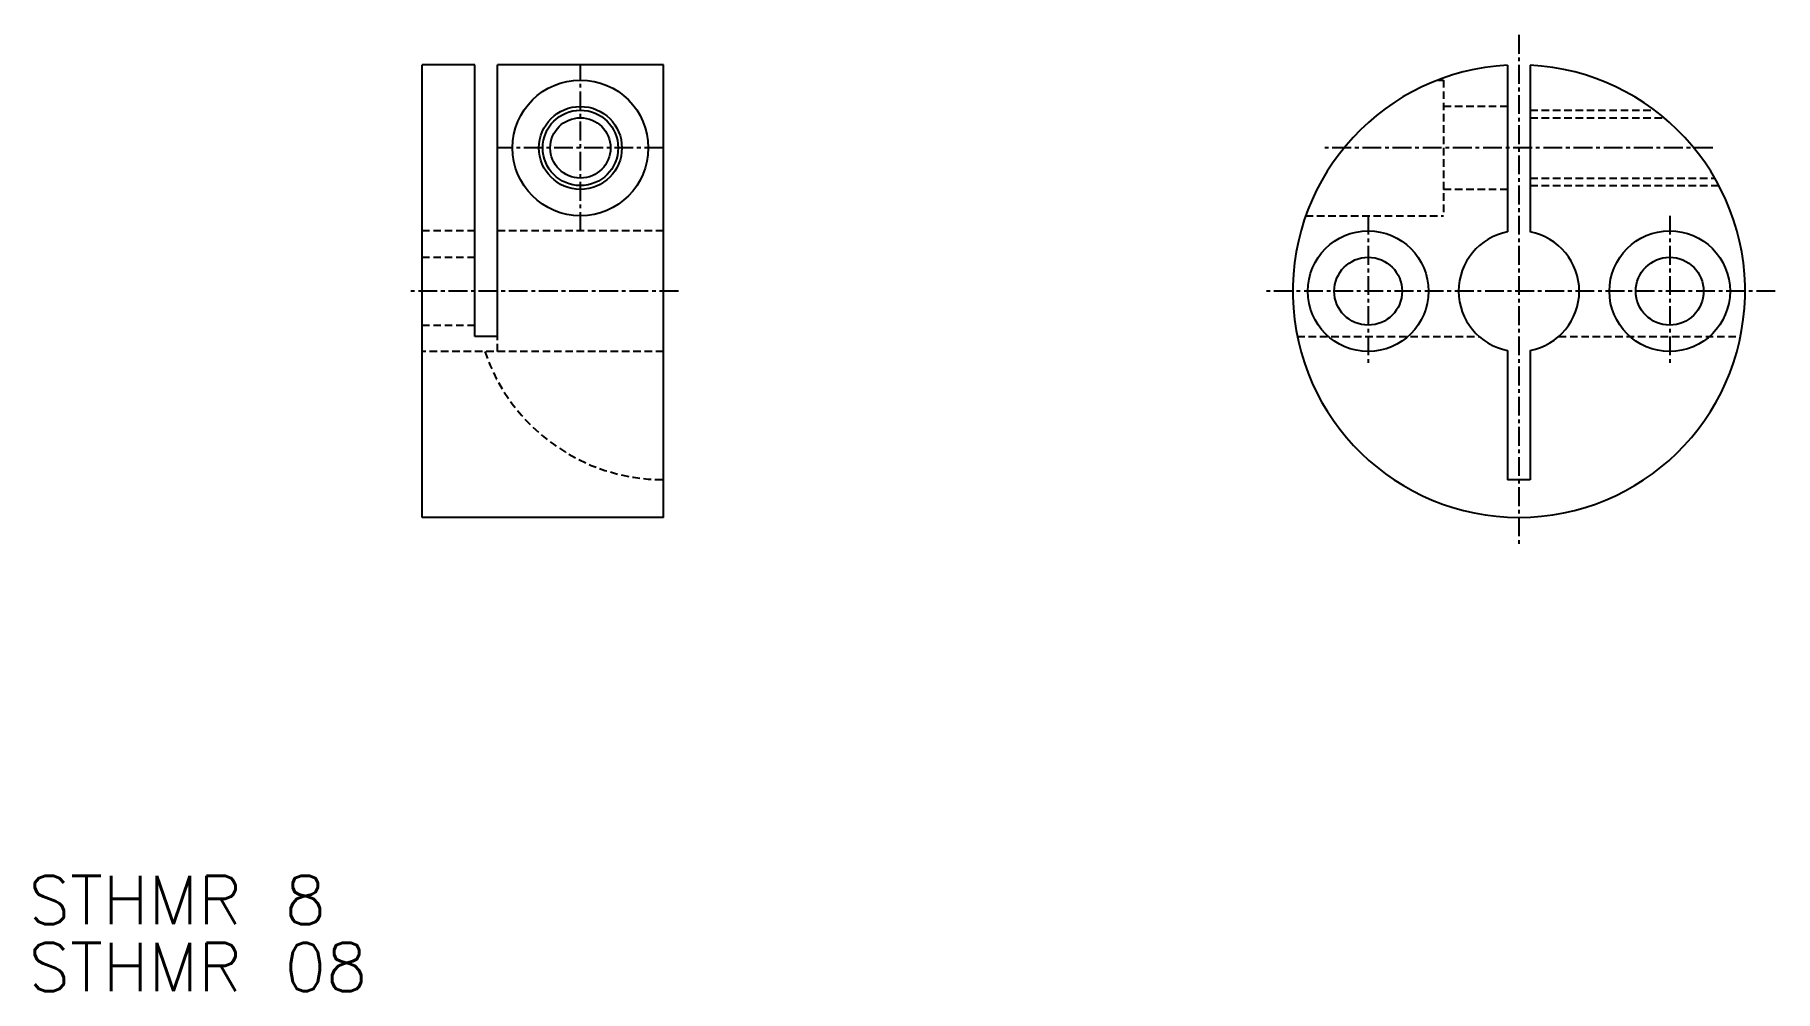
# Model space of a CAD drawing. Extents: x 98 to 213, y -59 to 4.
import ezdxf

# ---------------------------------------------------------------- set-up
doc = ezdxf.new("R2010")
doc.units = 0
doc.linetypes.add('CENTER', pattern=[2, 1.25, -0.25, 0.25, -0.25])
doc.linetypes.add('DASHED', pattern=[0.75, 0.5, -0.25])
doc.layers.get('0').update_dxf_attribs({"linetype": 'CONTINUOUS'})
doc.layers.add('CENTER', color=1, linetype='CENTER')
doc.styles.get("Standard").update_dxf_attribs({"font": 'txt.shx', "bigfont": 'bigfont.shx'})

msp = doc.modelspace()

# ---------------------------------------------------------------- linework, layer by layer
at = {"color": 7, "linetype": 'CONTINUOUS'}
for p, q in [((123.5, -27.56), (123.5, 2.44)), ((127, 2.44), (123.5, 2.44)), ((127, -15.56), (127, 2.44)), ((139.5, 2.44), (128.5, 2.44)), ((128.5, -15.56), (128.5, 2.44)), ((139.5, -27.56), (139.5, 2.44)), ((195.5, 2.42), (195.5, -8.63)), ((197, 2.42), (197, -8.63)), ((128.5, -15.56), (127, -15.56)), ((195.5, -16.49), (195.5, -25.06)), ((197, -16.49), (197, -25.06)), ((197, -25.06), (195.5, -25.06)), ((139.5, -27.56), (123.5, -27.56))]:
    msp.add_line(p, q, dxfattribs=at)
at = {"color": 3, "linetype": 'DASHED'}
for p, q in [((190.86, 1.44), (191.25, 1.44)), ((191.25, 1.44), (191.25, -7.56)), ((195.5, -0.31), (191.25, -0.31)), ((197, -0.56), (205.25, -0.56)), ((197, -1.06), (205.88, -1.06)), ((197, -5.06), (209.24, -5.06)), ((197, -5.56), (209.51, -5.56)), ((195.5, -5.81), (191.25, -5.81)), ((182.1, -7.56), (191.25, -7.56)), ((127, -8.56), (123.5, -8.56)), ((139.5, -8.56), (128.5, -8.56)), ((123.5, -10.31), (127, -10.31)), ((123.5, -14.81), (127, -14.81)), ((128.5, -16.56), (128.5, -15.56)), ((181.55, -15.56), (193.6, -15.56)), ((198.89, -15.56), (210.94, -15.56)), ((139.5, -16.56), (123.5, -16.56))]:
    msp.add_line(p, q, dxfattribs=at)
at = {"color": 7, "linetype": 'CONTINUOUS'}
for centre, radius in [((134, -3.06), 4.5), ((134, -3.06), 2.75), ((134, -3.06), 2), ((186.25, -12.56), 4), ((206.25, -12.56), 4), ((186.25, -12.56), 2.25), ((206.25, -12.56), 2.25)]:
    msp.add_circle(centre, radius, dxfattribs=at)
at = {"color": 3, "linetype": 'CONTINUOUS'}
msp.add_circle((134, -3.06), 2.5, dxfattribs=at)
at = {"color": 7, "linetype": 'CONTINUOUS'}
for radius, start, end in [(15, 92.866, 87.134), (4, 100.8069, 259.1931), (4, 280.8069, 79.1931)]:
    msp.add_arc((196.25, -12.56), radius, start, end, dxfattribs=at)
at = {"color": 3, "linetype": 'DASHED'}
msp.add_arc((139.5, -12.56), 12.5, 198.6629, 270, dxfattribs=at)
at = {"layer": 'CENTER', "color": 1, "linetype": 'CENTER'}
for p, q in [((196.25, 4.44), (196.25, -29.56)), ((134, -8.56), (134, 2.44)), ((139.5, -3.06), (128.5, -3.06)), ((209.12, -3.06), (183.37, -3.06)), ((186.25, -7.56), (186.25, -17.56)), ((206.25, -7.56), (206.25, -17.56)), ((206.25, -7.56), (206.25, -17.56)), ((140.5, -12.56), (122.5, -12.56)), ((213.25, -12.56), (179.25, -12.56))]:
    msp.add_line(p, q, dxfattribs=at)

# ---------------------------------------------------------------- texts
at = {"color": 7, "linetype": 'CONTINUOUS'}
for s, p in [('STHMR 8', (97.4, -54.54)), ('STHMR 08', (97.4, -58.98))]:
    msp.add_text(s, height=3.2, dxfattribs=at).set_placement(p)

doc.saveas('drawing.dxf')
